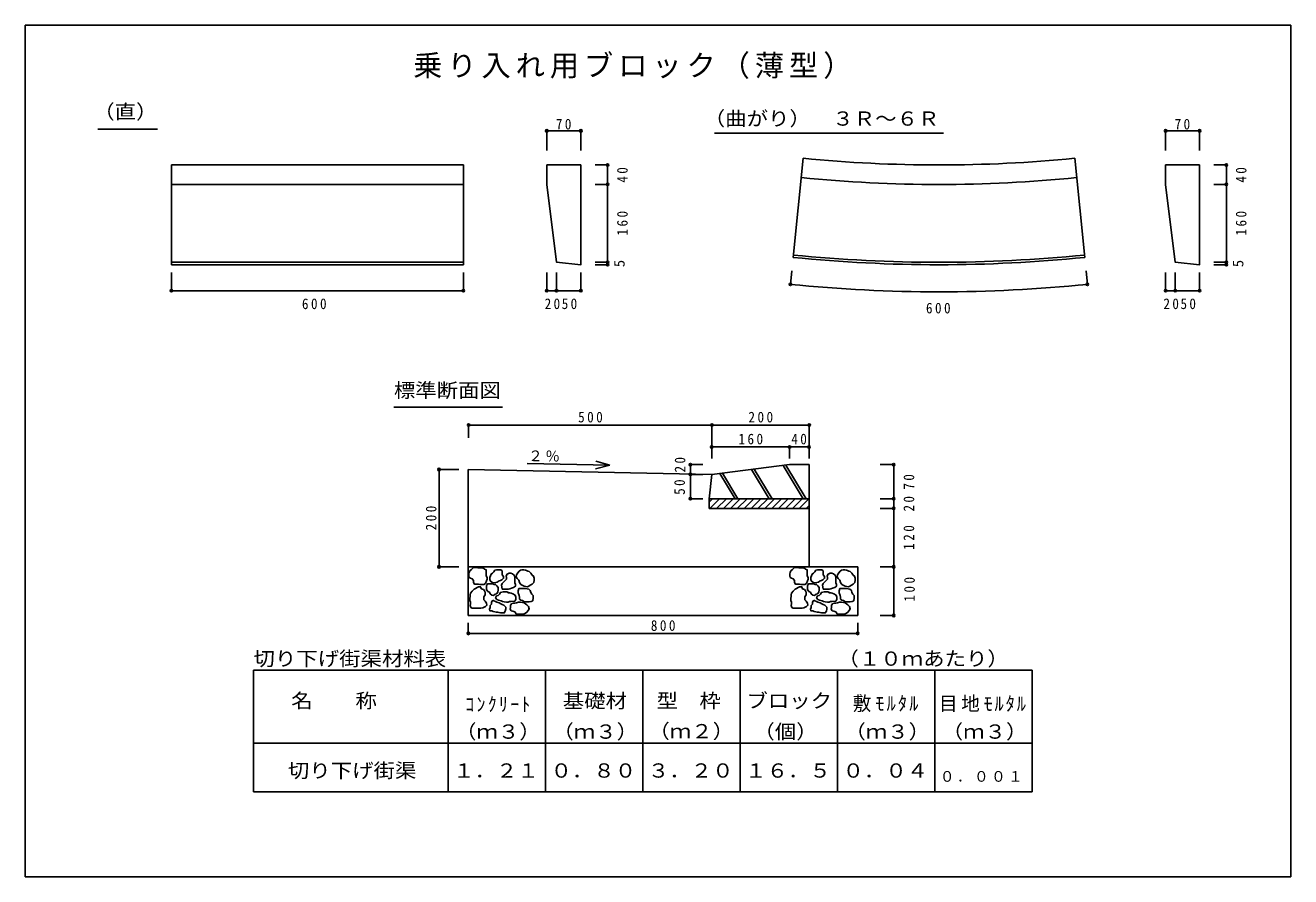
# Model space of a CAD drawing. Units: millimetres at full size, sheet at 1:10. Extents: x -1296 to 1304, y -878 to 872.
import ezdxf
from ezdxf.enums import TextEntityAlignment as Align

# ---------------------------------------------------------------- set-up
doc = ezdxf.new("R2010")
doc.units = ezdxf.units.MM
doc.header["$LTSCALE"] = 10
doc.header["$PDMODE"] = 32
doc.header["$PDSIZE"] = 5
doc.layers.add('0-1', color=3, linetype='Continuous')
doc.layers.add('0-3', color=4, linetype='Continuous')
doc.styles.add('ＭＳ ゴシック', font='')
doc.styles.get('ＭＳ ゴシック').set_extended_font_data('MS Gothic')

msp = doc.modelspace()

# ---------------------------------------------------------------- linework, layer by layer
at = {"layer": '0-1'}
for p, q in [((302.38, 598.85), (281.92, 394.87)), ((860.49, 598.85), (880.96, 394.87)), ((-995.68, 379.88), (-995.68, 584.88)), ((-224.29, 584.88), (-154.29, 584.88)), ((-224.29, 584.88), (-224.29, 544.88)), ((1047.09, 584.88), (1117.09, 584.88)), ((1047.09, 584.88), (1047.09, 544.88)), ((-395.68, 544.88), (-995.68, 544.88)), ((-395.68, 384.88), (-995.68, 384.88)), ((-395.68, 379.88), (-995.68, 379.88)), ((131.38, -48.95), (162.75, -101.06)), ((136.81, -48.27), (168.58, -101.06)), ((196.51, -40.81), (232.78, -101.06)), ((201.94, -40.13), (238.61, -101.06)), ((261.64, -32.67), (302.81, -101.06)), ((267.07, -31.99), (308.64, -101.06)), ((314.48, -31.06), (274.48, -31.06)), ((314.48, -31.06), (314.48, -101.06)), ((109.48, -101.06), (109.48, -121.06)), ((109.48, -108.01), (116.43, -101.06)), ((110.57, -121.06), (130.57, -101.06)), ((124.71, -121.06), (144.71, -101.06)), ((138.86, -121.06), (158.86, -101.06)), ((153, -121.06), (173, -101.06)), ((167.14, -121.06), (187.14, -101.06)), ((181.28, -121.06), (201.28, -101.06)), ((195.42, -121.06), (215.42, -101.06)), ((209.57, -121.06), (229.57, -101.06)), ((223.71, -121.06), (243.71, -101.06)), ((237.85, -121.06), (257.85, -101.06)), ((251.99, -121.06), (271.99, -101.06)), ((266.13, -121.06), (286.13, -101.06)), ((280.28, -121.06), (300.28, -101.06)), ((294.42, -121.06), (314.42, -101.06)), ((314.48, -101.06), (314.48, -241.06)), ((109.48, -121.06), (314.48, -121.06)), ((308.56, -121.06), (314.48, -115.15)), ((-385.52, -241.06), (-385.52, -341.06)), ((414.48, -241.06), (-385.52, -241.06)), ((414.48, -241.06), (414.48, -341.06)), ((414.48, -341.06), (-385.52, -341.06))]:
    msp.add_line(p, q, dxfattribs=at)
for points in [[(-395.68, 379.88), (-395.68, 584.88), (-995.68, 584.88)], [(-224.29, 544.88), (-204.29, 384.88), (-154.29, 379.88), (-154.29, 584.88)], [(1047.09, 544.88), (1067.09, 384.88), (1117.09, 379.88), (1117.09, 584.88)], [(-385.52, -241.06), (-385.52, -41.06), (114.48, -51.06)], [(274.48, -31.06), (114.48, -51.06), (109.48, -101.06), (314.48, -101.06)]]:
    msp.add_lwpolyline(points, dxfattribs=at)
for points in [[(-353.05, -244.42), (-355.91, -243.71), (-365.9, -242.99), (-368.76, -242.28), (-371.61, -242.28), (-375.9, -242.99), (-378.75, -246.56), (-381.61, -248.7), (-383.75, -252.27), (-384.46, -255.84), (-384.46, -259.41), (-383.75, -262.98), (-380.89, -264.41), (-377.32, -265.84), (-375.18, -269.4), (-375.18, -272.97), (-373.04, -276.54), (-365.19, -276.54), (-361.62, -277.26), (-357.34, -277.26), (-353.77, -277.26), (-350.2, -275.12), (-348.06, -270.12), (-346.63, -266.55), (-346.63, -262.98), (-348.77, -259.41), (-348.77, -255.13), (-348.77, -250.84), (-348.77, -247.27), (-352.34, -245.85)], [(-333.78, -273.69), (-337.35, -272.26), (-340.2, -270.83), (-341.63, -267.26), (-341.63, -262.98), (-340.2, -259.41), (-338.78, -255.84), (-335.92, -254.41), (-333.06, -251.56), (-330.92, -247.99), (-327.35, -247.27), (-324.5, -247.27), (-321.64, -247.27), (-318.79, -247.27), (-315.93, -249.42), (-315.93, -253.7), (-315.93, -257.27), (-313.08, -260.84), (-313.08, -264.41), (-316.65, -267.98), (-319.5, -269.4), (-322.36, -270.12), (-325.93, -272.26), (-328.78, -272.97)], [(-315.93, -287.25), (-316.65, -282.25), (-317.36, -278.68), (-315.93, -275.12), (-313.08, -272.26), (-310.22, -270.12), (-307.37, -266.55), (-307.37, -262.98), (-308.08, -259.41), (-305.94, -255.84), (-301.65, -254.41), (-298.08, -254.41), (-294.52, -255.13), (-291.66, -257.98), (-290.23, -261.55), (-290.23, -265.84), (-290.23, -270.12), (-290.23, -273.69), (-288.8, -277.26), (-288.8, -280.83), (-292.37, -283.68), (-296.66, -285.11), (-300.23, -286.54), (-303.08, -287.25), (-305.94, -287.25), (-308.79, -287.25), (-311.65, -287.25)], [(-268.1, -247.99), (-271.67, -247.27), (-275.24, -247.27), (-278.1, -247.99), (-280.95, -250.13), (-283.81, -253.7), (-286.66, -257.27), (-287.38, -261.55), (-285.24, -265.12), (-281.67, -268.69), (-280.24, -272.97), (-277.38, -277.26), (-273.81, -279.4), (-270.96, -280.83), (-267.39, -281.54), (-263.82, -282.25), (-260.96, -280.83), (-258.11, -278.68), (-254.54, -276.54), (-250.97, -272.97), (-250.26, -268.69), (-250.26, -264.41), (-251.68, -260.12), (-254.54, -257.98), (-257.39, -254.41), (-260.25, -250.84), (-263.11, -250.13), (-265.96, -248.7)], [(306.55, -244.42), (303.7, -243.71), (293.7, -242.99), (290.85, -242.28), (287.99, -242.28), (283.71, -242.99), (280.85, -246.56), (278, -248.7), (275.86, -252.27), (275.14, -255.84), (275.14, -259.41), (275.86, -262.98), (278.71, -264.41), (282.28, -265.84), (284.42, -269.4), (284.42, -272.97), (286.56, -276.54), (294.42, -276.54), (297.99, -277.26), (302.27, -277.26), (305.84, -277.26), (309.41, -275.12), (311.55, -270.12), (312.98, -266.55), (312.98, -262.98), (310.84, -259.41), (310.84, -255.13), (310.84, -250.84), (310.84, -247.27), (307.27, -245.85)], [(325.83, -273.69), (322.26, -272.26), (319.4, -270.83), (317.97, -267.26), (317.97, -262.98), (319.4, -259.41), (320.83, -255.84), (323.68, -254.41), (326.54, -251.56), (328.68, -247.99), (332.25, -247.27), (335.11, -247.27), (337.96, -247.27), (340.82, -247.27), (343.67, -249.42), (343.67, -253.7), (343.67, -257.27), (346.53, -260.84), (346.53, -264.41), (342.96, -267.98), (340.1, -269.4), (337.25, -270.12), (333.68, -272.26), (330.82, -272.97)], [(343.67, -287.25), (342.96, -282.25), (342.25, -278.68), (343.67, -275.12), (346.53, -272.26), (349.38, -270.12), (352.24, -266.55), (352.24, -262.98), (351.53, -259.41), (353.67, -255.84), (357.95, -254.41), (361.52, -254.41), (365.09, -255.13), (367.94, -257.98), (369.37, -261.55), (369.37, -265.84), (369.37, -270.12), (369.37, -273.69), (370.8, -277.26), (370.8, -280.83), (367.23, -283.68), (362.95, -285.11), (359.38, -286.54), (356.52, -287.25), (353.67, -287.25), (350.81, -287.25), (347.96, -287.25)], [(391.5, -247.99), (387.93, -247.27), (384.36, -247.27), (381.51, -247.99), (378.65, -250.13), (375.8, -253.7), (372.94, -257.27), (372.23, -261.55), (374.37, -265.12), (377.94, -268.69), (379.37, -272.97), (382.22, -277.26), (385.79, -279.4), (388.65, -280.83), (392.22, -281.54), (395.79, -282.25), (398.64, -280.83), (401.5, -278.68), (405.07, -276.54), (408.63, -272.97), (409.35, -268.69), (409.35, -264.41), (407.92, -260.12), (405.07, -257.98), (402.21, -254.41), (399.35, -250.84), (396.5, -250.13), (393.64, -248.7)], [(-359.48, -282.25), (-364.47, -282.25), (-367.33, -283.68), (-370.9, -285.82), (-373.75, -287.25), (-377.32, -290.82), (-380.89, -295.1), (-381.61, -298.67), (-381.61, -302.24), (-382.32, -305.81), (-382.32, -310.09), (-380.89, -313.66), (-380.89, -317.23), (-381.61, -320.8), (-380.18, -324.37), (-377.32, -325.8), (-373.75, -325.8), (-370.19, -325.8), (-366.62, -325.8), (-363.05, -325.8), (-359.48, -325.8), (-355.91, -325.09), (-350.2, -322.94), (-347.34, -320.09), (-348.06, -315.81), (-350.91, -311.52), (-353.77, -308.67), (-353.77, -302.96), (-350.91, -298.67), (-350.91, -294.39), (-351.63, -290.82), (-354.48, -287.97), (-358.76, -286.54), (-360.19, -282.97)], [(-337.35, -275.83), (-340.2, -275.83), (-345.91, -275.83), (-348.06, -280.11), (-348.06, -283.68), (-348.06, -287.97), (-345.2, -291.53), (-342.34, -292.96), (-340.92, -296.53), (-337.35, -299.39), (-333.78, -300.1), (-330.21, -297.25), (-327.35, -296.53), (-325.21, -292.96), (-324.5, -288.68), (-324.5, -283.68), (-326.64, -280.11), (-329.5, -277.26), (-332.35, -277.26), (-335.92, -275.83)], [(-271.67, -285.82), (-275.24, -285.82), (-278.81, -285.82), (-281.67, -285.82), (-283.09, -290.11), (-283.09, -294.39), (-280.95, -300.1), (-280.24, -303.67), (-280.24, -307.24), (-277.38, -309.38), (-274.53, -310.09), (-271.67, -312.24), (-268.1, -312.95), (-264.53, -312.95), (-260.25, -312.95), (-256.68, -312.24), (-253.11, -310.81), (-252.4, -305.1), (-252.4, -300.1), (-255.25, -297.25), (-257.39, -293.68), (-258.11, -289.39), (-260.96, -287.25), (-264.53, -286.54), (-268.1, -285.82)], [(300.13, -282.25), (295.13, -282.25), (292.27, -283.68), (288.71, -285.82), (285.85, -287.25), (282.28, -290.82), (278.71, -295.1), (278, -298.67), (278, -302.24), (277.28, -305.81), (277.28, -310.09), (278.71, -313.66), (278.71, -317.23), (278, -320.8), (279.42, -324.37), (282.28, -325.8), (285.85, -325.8), (289.42, -325.8), (292.99, -325.8), (296.56, -325.8), (300.13, -325.8), (303.7, -325.09), (309.41, -322.94), (312.26, -320.09), (311.55, -315.81), (308.69, -311.52), (305.84, -308.67), (305.84, -302.96), (308.69, -298.67), (308.69, -294.39), (307.98, -290.82), (305.12, -287.97), (300.84, -286.54), (299.41, -282.97)], [(322.26, -275.83), (319.4, -275.83), (313.69, -275.83), (311.55, -280.11), (311.55, -283.68), (311.55, -287.97), (314.4, -291.53), (317.26, -292.96), (318.69, -296.53), (322.26, -299.39), (325.83, -300.1), (329.4, -297.25), (332.25, -296.53), (334.39, -292.96), (335.11, -288.68), (335.11, -283.68), (332.96, -280.11), (330.11, -277.26), (327.25, -277.26), (323.68, -275.83)], [(387.93, -285.82), (384.36, -285.82), (380.79, -285.82), (377.94, -285.82), (376.51, -290.11), (376.51, -294.39), (378.65, -300.1), (379.37, -303.67), (379.37, -307.24), (382.22, -309.38), (385.08, -310.09), (387.93, -312.24), (391.5, -312.95), (395.07, -312.95), (399.35, -312.95), (402.92, -312.24), (406.49, -310.81), (407.21, -305.1), (407.21, -300.1), (404.35, -297.25), (402.21, -293.68), (401.5, -289.39), (398.64, -287.25), (395.07, -286.54), (391.5, -285.82)], [(-335.21, -309.38), (-338.06, -313.66), (-338.06, -317.95), (-340.92, -320.8), (-340.92, -324.37), (-342.34, -327.94), (-341.63, -331.51), (-337.35, -331.51), (-334.49, -332.94), (-330.92, -333.65), (-328.07, -334.37), (-325.21, -334.37), (-322.36, -335.08), (-318.79, -335.79), (-315.22, -335.79), (-311.65, -335.79), (-309.51, -332.22), (-308.79, -327.23), (-308.79, -323.66), (-312.36, -320.09), (-315.93, -318.66), (-318.79, -317.23), (-322.36, -315.09), (-326.64, -313.66), (-329.5, -312.24), (-333.06, -310.81)], [(-305.22, -292.25), (-308.08, -292.25), (-310.93, -292.25), (-313.79, -292.25), (-316.65, -292.96), (-319.5, -293.68), (-321.64, -297.25), (-324.5, -300.1), (-327.35, -300.81), (-329.5, -305.1), (-326.64, -307.95), (-323.78, -309.38), (-320.93, -310.09), (-318.07, -310.81), (-315.22, -312.24), (-311.65, -312.95), (-307.37, -313.66), (-303.8, -313.66), (-300.94, -312.24), (-298.08, -312.24), (-290.23, -311.52), (-288.09, -307.95), (-288.09, -303.67), (-289.52, -299.39), (-293.8, -296.53), (-297.37, -295.1), (-300.23, -294.39), (-303.8, -294.39)], [(324.4, -309.38), (321.54, -313.66), (321.54, -317.95), (318.69, -320.8), (318.69, -324.37), (317.26, -327.94), (317.97, -331.51), (322.26, -331.51), (325.11, -332.94), (328.68, -333.65), (331.54, -334.37), (334.39, -334.37), (337.25, -335.08), (340.82, -335.79), (344.39, -335.79), (347.96, -335.79), (350.1, -332.22), (350.81, -327.23), (350.81, -323.66), (347.24, -320.09), (343.67, -318.66), (340.82, -317.23), (337.25, -315.09), (332.96, -313.66), (330.11, -312.24), (326.54, -310.81)], [(354.38, -292.25), (351.53, -292.25), (348.67, -292.25), (345.81, -292.25), (342.96, -292.96), (340.1, -293.68), (337.96, -297.25), (335.11, -300.1), (332.25, -300.81), (330.11, -305.1), (332.96, -307.95), (335.82, -309.38), (338.68, -310.09), (341.53, -310.81), (344.39, -312.24), (347.96, -312.95), (352.24, -313.66), (355.81, -313.66), (358.66, -312.24), (361.52, -312.24), (369.37, -311.52), (371.51, -307.95), (371.51, -303.67), (370.09, -299.39), (365.8, -296.53), (362.23, -295.1), (359.38, -294.39), (355.81, -294.39)], [(-282.38, -313.66), (-286.66, -315.09), (-290.23, -315.81), (-293.09, -315.81), (-295.94, -316.52), (-298.8, -320.09), (-298.8, -324.37), (-299.51, -327.94), (-297.37, -331.51), (-293.8, -332.22), (-290.23, -333.65), (-287.38, -337.94), (-283.81, -338.65), (-280.95, -338.65), (-277.38, -338.65), (-273.81, -338.65), (-270.96, -337.94), (-268.1, -336.51), (-265.25, -334.37), (-262.39, -330.8), (-260.25, -327.23), (-261.68, -322.94), (-265.25, -319.38), (-268.1, -317.23), (-270.96, -315.09), (-274.53, -314.38), (-278.81, -313.66)], [(377.22, -313.66), (372.94, -315.09), (369.37, -315.81), (366.52, -315.81), (363.66, -316.52), (360.81, -320.09), (360.81, -324.37), (360.09, -327.94), (362.23, -331.51), (365.8, -332.22), (369.37, -333.65), (372.23, -337.94), (375.8, -338.65), (378.65, -338.65), (382.22, -338.65), (385.79, -338.65), (388.65, -337.94), (391.5, -336.51), (394.36, -334.37), (397.21, -330.8), (399.35, -327.23), (397.93, -322.94), (394.36, -319.38), (391.5, -317.23), (388.65, -315.09), (385.08, -314.38), (380.79, -313.66)]]:
    msp.add_lwpolyline(points, close=True, dxfattribs=at)
for radius in [2795, 2835, 3000, 2995]:
    msp.add_arc((581.44, 3379.88), radius, 264.27, 275.73, dxfattribs=at)
at = {"layer": '0-3', "color": 2}
for p, q in [((1304.21, 872.01), (1304.21, -877.99)), ((-827.01, -453.21), (-827.01, -703.21)), ((-827.01, -453.21), (772.99, -453.21)), ((-427.01, -453.21), (-427.01, -703.21)), ((-227.01, -453.21), (-227.01, -703.21)), ((-27.01, -453.21), (-27.01, -703.21)), ((172.99, -453.21), (172.99, -703.21)), ((372.99, -453.21), (372.99, -703.21)), ((572.99, -453.21), (572.99, -703.21)), ((772.99, -453.21), (772.99, -703.21)), ((-827.01, -603.21), (772.99, -603.21)), ((-827.01, -703.21), (772.99, -703.21)), ((-1295.79, -877.99), (1304.21, -877.99))]:
    msp.add_line(p, q, dxfattribs=at)
at = {"layer": '0-3', "color": 7}
for p, q in [((-1146.72, 658.61), (-1023.97, 658.61)), ((120.2, 650.22), (591.13, 650.22)), ((-538.58, 86.87), (-314.97, 86.87)), ((-94.89, -32.38), (-123.71, -24.04)), ((-94.89, -32.38), (-264.66, -28.98)), ((-94.89, -32.38), (-124.02, -39.56))]:
    msp.add_line(p, q, dxfattribs=at)
at = {"layer": '0-3'}
for p, q in [((-224.29, 655.09), (-154.29, 655.09)), ((-224.29, 614.96), (-224.29, 655.09)), ((-154.29, 614.96), (-154.29, 655.09)), ((1047.09, 655.09), (1117.09, 655.09)), ((1047.09, 614.96), (1047.09, 655.09)), ((1117.09, 614.96), (1117.09, 655.09)), ((-125.19, 584.88), (-99.39, 584.88)), ((-99.39, 584.88), (-99.39, 544.88)), ((1146.2, 584.88), (1172, 584.88)), ((1172, 584.88), (1172, 544.88)), ((-125.19, 379.88), (-99.39, 379.88)), ((279.14, 367.17), (276.36, 339.46)), ((883.74, 367.17), (886.52, 339.46)), ((1146.2, 379.88), (1172, 379.88)), ((-995.68, 363.75), (-995.68, 326.49)), ((-395.68, 363.75), (-395.68, 326.49)), ((-224.29, 363.75), (-224.29, 326.49)), ((-154.29, 363.75), (-154.29, 326.49)), ((1047.09, 363.75), (1047.09, 326.49)), ((1117.09, 363.75), (1117.09, 326.49)), ((-995.68, 326.49), (-395.68, 326.49)), ((-224.29, 326.49), (-204.29, 326.49)), ((1047.09, 326.49), (1067.09, 326.49)), ((-384.92, 50.44), (115.08, 50.44)), ((-384.92, 23.87), (-384.92, 50.44)), ((115.08, 50.44), (315.08, 50.44)), ((115.08, -18.33), (115.08, 50.44)), ((315.08, -18.33), (315.08, 50.44)), ((114.48, 5.41), (274.48, 5.41)), ((114.48, -18.33), (114.48, 5.41)), ((314.48, -18.33), (314.48, 5.41)), ((-445.74, -41.06), (-445.74, -241.06)), ((-405.36, -41.06), (-445.74, -41.06)), ((70.69, -31.06), (70.69, -51.06)), ((96.39, -31.06), (70.69, -31.06)), ((460.82, -31.06), (488.58, -31.06)), ((488.58, -31.06), (488.58, -101.06)), ((96.39, -101.06), (70.69, -101.06)), ((-405.36, -241.06), (-445.74, -241.06)), ((-385.52, -355.88), (-385.52, -378.02)), ((414.48, -355.88), (414.48, -378.02)), ((460.82, -341.06), (488.58, -341.06)), ((-385.52, -378.02), (414.48, -378.02))]:
    msp.add_line(p, q, dxfattribs=at)
at = {"layer": '0-3', "color": 2}
msp.add_lwpolyline([(-1295.79, -877.99), (-1295.79, 872.01), (1304.21, 872.01)], dxfattribs=at)
at = {"layer": '0-3'}
for points in [[(-125.19, 544.88), (-99.39, 544.88), (-99.39, 384.88)], [(1146.2, 544.88), (1172, 544.88), (1172, 384.88)], [(-125.19, 384.88), (-99.39, 384.88), (-99.39, 379.88)], [(1146.2, 384.88), (1172, 384.88), (1172, 379.88)], [(-204.29, 363.75), (-204.29, 326.49), (-154.29, 326.49)], [(1067.09, 363.75), (1067.09, 326.49), (1117.09, 326.49)], [(274.48, -18.33), (274.48, 5.41), (314.48, 5.41)], [(96.39, -51.06), (70.69, -51.06), (70.69, -101.06)], [(460.82, -101.06), (488.58, -101.06), (488.58, -121.06)], [(460.82, -121.06), (488.58, -121.06), (488.58, -241.06)], [(460.82, -241.06), (488.58, -241.06), (488.58, -341.06)]]:
    msp.add_lwpolyline(points, dxfattribs=at)
msp.add_arc((581.44, 3379.88), 3055.69, 264.27, 275.73, dxfattribs=at)
for p in [(-224.29, 655.09), (-154.29, 655.09), (1047.09, 655.09), (1117.09, 655.09), (-99.39, 584.88), (1172, 584.88), (-99.39, 544.88), (1172, 544.88), (-99.39, 384.88), (-99.39, 379.88), (1172, 384.88), (1172, 379.88), (276.36, 339.46), (886.52, 339.46), (-995.68, 326.49), (-395.68, 326.49), (-224.29, 326.49), (-204.29, 326.49), (-154.29, 326.49), (1047.09, 326.49), (1067.09, 326.49), (1117.09, 326.49), (-384.92, 50.44), (115.08, 50.44), (315.08, 50.44), (114.48, 5.41), (274.48, 5.41), (314.48, 5.41), (-445.74, -41.06), (70.69, -31.06), (70.69, -51.06), (488.58, -31.06), (70.69, -101.06), (488.58, -101.06), (488.58, -121.06), (-445.74, -241.06), (488.58, -241.06), (488.58, -341.06), (-385.52, -378.02), (414.48, -378.02)]:
    msp.add_point(p, dxfattribs=at)

# ---------------------------------------------------------------- texts
at = {"layer": '0-3', "color": 7, "style": 'ＭＳ ゴシック', "width": 1.1}
for s, p in [('（直）', (-1156.22, 670.89)), ('（曲がり）\u3000３Ｒ～６Ｒ', (98.27, 656.88)), ('標準断面図', (-538.58, 98.34)), ('切り下げ街渠材料表', (-827.01, -453.21)), ('（１０ｍあたり）', (372.99, -453.21)), ('名\u3000\u3000称', (-749.48, -539.73)), ('基礎材', (-191.5, -539.73)), ('型\u3000枠', (1.24, -539.73)), ('ブロック', (185.88, -539.73)), ('（ｍ３）', (-412.73, -603.21)), ('（ｍ３）', (-212.73, -603.21)), ('（ｍ２）', (-15.49, -602.38)), ('（個）', (200.18, -603.21)), ('（ｍ３）', (387.27, -603.21)), ('（ｍ３）', (587.27, -603.21)), ('切り下げ街渠', (-756.27, -683.21)), ('１．２１', (-416.61, -683.21)), ('０．８０', (-216.61, -683.21)), ('３．２０', (-16.61, -683.21)), ('１６．５', (183.39, -683.21)), ('０．０４', (383.39, -683.21))]:
    msp.add_text(s, height=29.33, dxfattribs=at).set_placement(p, align=Align.BOTTOM_LEFT)
at = {"layer": '0-3', "color": 7, "style": 'ＭＳ ゴシック'}
for p in [(-57.78, 374.88), (1213.6, 374.88)]:
    msp.add_text('5', height=21.99, rotation=90, dxfattribs=at).set_placement(p, align=Align.BOTTOM_LEFT)
at = {"layer": '0-3', "color": 3, "insert": (-498.82, 761.81), "char_height": 43.99, "attachment_point": 7, "style": 'ＭＳ ゴシック'}
msp.add_mtext('\\T1.17;乗り入れ用ブロック（薄型）', dxfattribs=at)
at = {"layer": '0-3', "color": 7, "attachment_point": 7, "style": 'ＭＳ ゴシック'}
for s, insert, char_height in [('\\T1.36;\\W0.9;70', (-205.54, 657.59), 21.99), ('\\T1.36;\\W0.9;70', (1065.84, 657.59), 21.99), ('\\T1.38;\\W0.9;600', (-727.38, 288.3), 21.99), ('\\T1.36;\\W0.9;20', (-228.64, 288.39), 21.99), ('\\T1.36;\\W0.9;50', (-193.64, 288.39), 21.99), ('\\T1.38;\\W0.9;600', (554.8, 279.5), 21.99), ('\\T1.36;\\W0.9;20', (1042.75, 288.39), 21.99), ('\\T1.36;\\W0.9;50', (1077.75, 288.39), 21.99), ('\\T1.38;\\W0.9;500', (-159.92, 55.44), 21.99), ('\\T1.38;\\W0.9;200', (190.08, 55.44), 21.99), ('\\T1.38;\\W0.9;160', (169.48, 10.41), 21.99), ('\\T1.36;\\W0.9;40', (278.23, 10.41), 21.99), ('\\T1.38;\\W0.9;800', (-10.52, -373.02), 21.99), ('\\T1.28;\\W0.9;ｺﾝｸﾘｰﾄ', (-391.5, -539.73), 29.33), ('\\T1.22;\\W0.95;敷ﾓﾙﾀﾙ', (404.41, -539.73), 29.33), ('\\T1.2;\\W0.95;目地ﾓﾙﾀﾙ', (581.66, -539.73), 29.33), ('\\T1.17;０．００１', (583.39, -683.21), 21.99)]:
    msp.add_mtext(s, dxfattribs=dict(at, insert=insert, char_height=char_height))
at = {"layer": '0-3', "color": 7, "char_height": 21.99, "attachment_point": 7, "style": 'ＭＳ ゴシック'}
for s, insert, rotation in [('\\T1.36;\\W0.9;40', (-57.78, 548.63), 90), ('\\T1.36;\\W0.9;40', (1213.6, 548.63), 90), ('\\T1.38;\\W0.9;160', (-57.78, 439.88), 90), ('\\T1.38;\\W0.9;160', (1213.6, 439.88), 90), ('\\T1.17;２％', (-262.65, -23.7), 358.854), ('\\T1.36;\\W0.9;20', (60.67, -47.08), 90), ('\\T1.36;\\W0.9;70', (530.94, -82.31), 90), ('\\T1.36;\\W0.9;50', (59.73, -93.11), 90), ('\\T1.36;\\W0.9;20', (530.94, -127.31), 90), ('\\T1.38;\\W0.9;200', (-450.74, -166.06), 90), ('\\T1.38;\\W0.9;120', (530.94, -206.06), 90), ('\\T1.38;\\W0.9;100', (532.13, -312.5), 90)]:
    msp.add_mtext(s, dxfattribs=dict(at, insert=insert, rotation=rotation))

doc.saveas('drawing.dxf')
